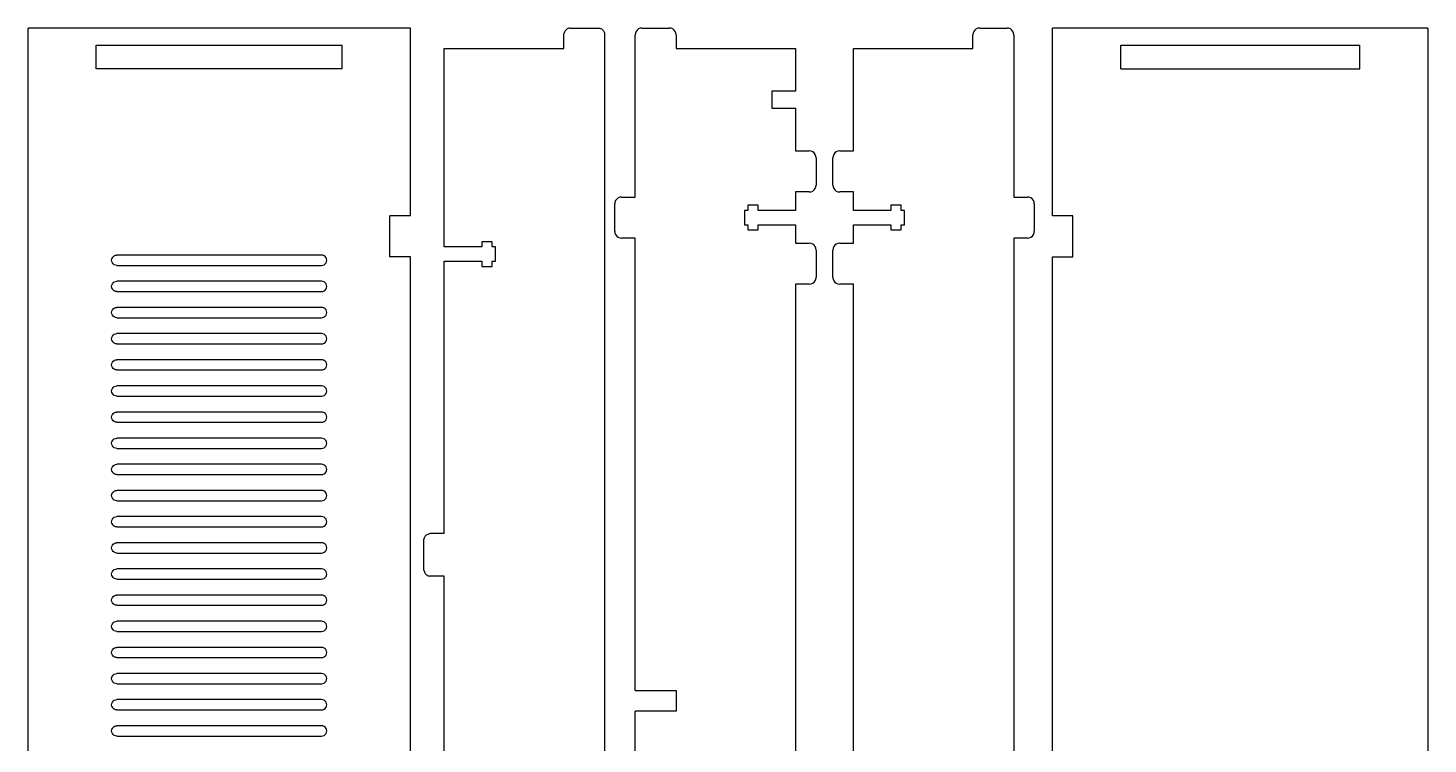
# Model space of a CAD drawing. Header units: metres. Extents: x 1790 to 2200, y -834 to -412.
# Drawn here: x 1790.3 to 2200.3, y -621.8 to -412.2 of the extents above; entities that cross this region are included whole.
import ezdxf

# ---------------------------------------------------------------- set-up
doc = ezdxf.new("R2010")
doc.units = ezdxf.units.M

msp = doc.modelspace()

# ---------------------------------------------------------------- linework, layer by layer
for p, q in [((1902.3, -412.2, 6), (1790.3, -412.2, 6)), ((1790.3, -810.7, 6), (1790.3, -412.2, 6)), ((1902.3, -467.2, 6), (1902.3, -412.2, 6)), ((2090.3, -467.2, 6), (2090.3, -412.2, 6)), ((2200.3, -412.2, 6), (2090.3, -412.2, 6)), ((2200.3, -412.2, 6), (2200.3, -833.7, 6)), ((1810.3, -424.2, 6), (1810.3, -417.2, 6)), ((1810.3, -417.2, 6), (1882.3, -417.2, 6)), ((1882.3, -424.2, 6), (1882.3, -417.2, 6)), ((2110.3, -417.2, 6), (2180.3, -417.2, 6)), ((2110.3, -424.2, 6), (2110.3, -417.2, 6)), ((2180.3, -424.2, 6), (2180.3, -417.2, 6)), ((1882.3, -424.2, 6), (1810.3, -424.2, 6)), ((2110.3, -424.2, 6), (2180.3, -424.2, 6)), ((1902.3, -467.2, 6), (1896.3, -467.2, 6)), ((1896.3, -479.2, 6), (1896.3, -467.2, 6)), ((2096.3, -467.2, 6), (2090.3, -467.2, 6)), ((2096.3, -479.2, 6), (2096.3, -467.2, 6)), ((1814.85, -479.81, 6), (1815, -479.45, 6)), ((1815, -479.45, 6), (1815.24, -479.14, 6)), ((1815.24, -479.14, 6), (1815.55, -478.9, 6)), ((1815.55, -478.9, 6), (1815.91, -478.75, 6)), ((1815.91, -478.75, 6), (1816.3, -478.7, 6)), ((1876.3, -478.7, 6), (1816.3, -478.7, 6)), ((1876.69, -478.75, 6), (1876.3, -478.7, 6)), ((1877.05, -478.9, 6), (1876.69, -478.75, 6)), ((1877.36, -479.14, 6), (1877.05, -478.9, 6)), ((1877.6, -479.45, 6), (1877.36, -479.14, 6)), ((1877.75, -479.81, 6), (1877.6, -479.45, 6)), ((1902.3, -479.2, 6), (1896.3, -479.2, 6)), ((1902.3, -726.7, 6), (1902.3, -479.2, 6)), ((2090.3, -726.7, 6), (2090.3, -479.2, 6)), ((2090.3, -479.2, 6), (2096.3, -479.2, 6)), ((1814.8, -480.2, 6), (1814.85, -479.81, 6)), ((1814.85, -480.59, 6), (1814.8, -480.2, 6)), ((1815, -480.95, 6), (1814.85, -480.59, 6)), ((1815.24, -481.26, 6), (1815, -480.95, 6)), ((1815.55, -481.5, 6), (1815.24, -481.26, 6)), ((1815.91, -481.65, 6), (1815.55, -481.5, 6)), ((1816.3, -481.7, 6), (1815.91, -481.65, 6)), ((1816.3, -481.7, 6), (1876.3, -481.7, 6)), ((1876.3, -481.7, 6), (1876.69, -481.65, 6)), ((1876.69, -481.65, 6), (1877.05, -481.5, 6)), ((1877.05, -481.5, 6), (1877.36, -481.26, 6)), ((1877.36, -481.26, 6), (1877.6, -480.95, 6)), ((1877.6, -480.95, 6), (1877.75, -480.59, 6)), ((1877.8, -480.2, 6), (1877.75, -479.81, 6)), ((1877.75, -480.59, 6), (1877.8, -480.2, 6)), ((1814.8, -487.86, 6), (1814.85, -487.47, 6)), ((1814.85, -488.24, 6), (1814.8, -487.86, 6)), ((1814.85, -487.47, 6), (1815, -487.11, 6)), ((1815, -487.11, 6), (1815.24, -486.79, 6)), ((1815.24, -486.79, 6), (1815.55, -486.56, 6)), ((1815.55, -486.56, 6), (1815.91, -486.41, 6)), ((1815.91, -486.41, 6), (1816.3, -486.36, 6)), ((1876.3, -486.36, 6), (1816.3, -486.36, 6)), ((1876.69, -486.41, 6), (1876.3, -486.36, 6)), ((1877.05, -486.56, 6), (1876.69, -486.41, 6)), ((1877.36, -486.79, 6), (1877.05, -486.56, 6)), ((1877.6, -487.11, 6), (1877.36, -486.79, 6)), ((1877.75, -487.47, 6), (1877.6, -487.11, 6)), ((1877.8, -487.86, 6), (1877.75, -487.47, 6)), ((1877.75, -488.24, 6), (1877.8, -487.86, 6)), ((1815, -488.61, 6), (1814.85, -488.24, 6)), ((1815.24, -488.92, 6), (1815, -488.61, 6)), ((1815.55, -489.15, 6), (1815.24, -488.92, 6)), ((1815.91, -489.3, 6), (1815.55, -489.15, 6)), ((1816.3, -489.36, 6), (1815.91, -489.3, 6)), ((1816.3, -489.36, 6), (1876.3, -489.36, 6)), ((1876.3, -489.36, 6), (1876.69, -489.3, 6)), ((1876.69, -489.3, 6), (1877.05, -489.15, 6)), ((1877.05, -489.15, 6), (1877.36, -488.92, 6)), ((1877.36, -488.92, 6), (1877.6, -488.61, 6)), ((1877.6, -488.61, 6), (1877.75, -488.24, 6)), ((1814.8, -495.51, 6), (1814.85, -495.12, 6)), ((1814.85, -495.9, 6), (1814.8, -495.51, 6)), ((1814.85, -495.12, 6), (1815, -494.76, 6)), ((1815, -496.26, 6), (1814.85, -495.9, 6)), ((1815, -494.76, 6), (1815.24, -494.45, 6)), ((1815.24, -494.45, 6), (1815.55, -494.21, 6)), ((1815.55, -494.21, 6), (1815.91, -494.06, 6)), ((1815.91, -494.06, 6), (1816.3, -494.01, 6)), ((1876.3, -494.01, 6), (1816.3, -494.01, 6)), ((1876.69, -494.06, 6), (1876.3, -494.01, 6)), ((1877.05, -494.21, 6), (1876.69, -494.06, 6)), ((1877.36, -494.45, 6), (1877.05, -494.21, 6)), ((1877.6, -494.76, 6), (1877.36, -494.45, 6)), ((1877.75, -495.12, 6), (1877.6, -494.76, 6)), ((1877.6, -496.26, 6), (1877.75, -495.9, 6)), ((1877.8, -495.51, 6), (1877.75, -495.12, 6)), ((1877.75, -495.9, 6), (1877.8, -495.51, 6)), ((1815.24, -496.57, 6), (1815, -496.26, 6)), ((1815.55, -496.81, 6), (1815.24, -496.57, 6)), ((1815.91, -496.96, 6), (1815.55, -496.81, 6)), ((1816.3, -497.01, 6), (1815.91, -496.96, 6)), ((1816.3, -497.01, 6), (1876.3, -497.01, 6)), ((1876.3, -497.01, 6), (1876.69, -496.96, 6)), ((1876.69, -496.96, 6), (1877.05, -496.81, 6)), ((1877.05, -496.81, 6), (1877.36, -496.57, 6)), ((1877.36, -496.57, 6), (1877.6, -496.26, 6)), ((1814.8, -503.17, 6), (1814.85, -502.78, 6)), ((1814.85, -503.55, 6), (1814.8, -503.17, 6)), ((1814.85, -502.78, 6), (1815, -502.42, 6)), ((1815, -503.92, 6), (1814.85, -503.55, 6)), ((1815, -502.42, 6), (1815.24, -502.11, 6)), ((1815.24, -504.23, 6), (1815, -503.92, 6)), ((1815.24, -502.11, 6), (1815.55, -501.87, 6)), ((1815.55, -504.47, 6), (1815.24, -504.23, 6)), ((1815.55, -501.87, 6), (1815.91, -501.72, 6)), ((1815.91, -501.72, 6), (1816.3, -501.67, 6)), ((1876.3, -501.67, 6), (1816.3, -501.67, 6)), ((1876.69, -501.72, 6), (1876.3, -501.67, 6)), ((1877.05, -501.87, 6), (1876.69, -501.72, 6)), ((1877.36, -502.11, 6), (1877.05, -501.87, 6)), ((1877.05, -504.47, 6), (1877.36, -504.23, 6)), ((1877.6, -502.42, 6), (1877.36, -502.11, 6)), ((1877.36, -504.23, 6), (1877.6, -503.92, 6)), ((1877.75, -502.78, 6), (1877.6, -502.42, 6)), ((1877.6, -503.92, 6), (1877.75, -503.55, 6)), ((1877.8, -503.17, 6), (1877.75, -502.78, 6)), ((1877.75, -503.55, 6), (1877.8, -503.17, 6)), ((1815.91, -504.62, 6), (1815.55, -504.47, 6)), ((1816.3, -504.67, 6), (1815.91, -504.62, 6)), ((1816.3, -504.67, 6), (1876.3, -504.67, 6)), ((1876.3, -504.67, 6), (1876.69, -504.62, 6)), ((1876.69, -504.62, 6), (1877.05, -504.47, 6)), ((1814.8, -510.82, 6), (1814.85, -510.43, 6)), ((1814.85, -511.21, 6), (1814.8, -510.82, 6)), ((1814.85, -510.43, 6), (1815, -510.07, 6)), ((1815, -511.57, 6), (1814.85, -511.21, 6)), ((1815, -510.07, 6), (1815.24, -509.76, 6)), ((1815.24, -511.88, 6), (1815, -511.57, 6)), ((1815.24, -509.76, 6), (1815.55, -509.52, 6)), ((1815.55, -512.12, 6), (1815.24, -511.88, 6)), ((1815.55, -509.52, 6), (1815.91, -509.37, 6)), ((1815.91, -512.27, 6), (1815.55, -512.12, 6)), ((1815.91, -509.37, 6), (1816.3, -509.32, 6)), ((1816.3, -512.32, 6), (1815.91, -512.27, 6)), ((1876.3, -509.32, 6), (1816.3, -509.32, 6)), ((1816.3, -512.32, 6), (1876.3, -512.32, 6)), ((1876.69, -509.37, 6), (1876.3, -509.32, 6)), ((1876.3, -512.32, 6), (1876.69, -512.27, 6)), ((1877.05, -509.52, 6), (1876.69, -509.37, 6)), ((1876.69, -512.27, 6), (1877.05, -512.12, 6)), ((1877.36, -509.76, 6), (1877.05, -509.52, 6)), ((1877.05, -512.12, 6), (1877.36, -511.88, 6)), ((1877.6, -510.07, 6), (1877.36, -509.76, 6)), ((1877.36, -511.88, 6), (1877.6, -511.57, 6)), ((1877.75, -510.43, 6), (1877.6, -510.07, 6)), ((1877.6, -511.57, 6), (1877.75, -511.21, 6)), ((1877.8, -510.82, 6), (1877.75, -510.43, 6)), ((1877.75, -511.21, 6), (1877.8, -510.82, 6)), ((1814.8, -518.48, 6), (1814.85, -518.09, 6)), ((1814.85, -518.87, 6), (1814.8, -518.48, 6)), ((1814.85, -518.09, 6), (1815, -517.73, 6)), ((1815, -519.23, 6), (1814.85, -518.87, 6)), ((1815, -517.73, 6), (1815.24, -517.42, 6)), ((1815.24, -519.54, 6), (1815, -519.23, 6)), ((1815.24, -517.42, 6), (1815.55, -517.18, 6)), ((1815.55, -519.78, 6), (1815.24, -519.54, 6)), ((1815.55, -517.18, 6), (1815.91, -517.03, 6)), ((1815.91, -519.93, 6), (1815.55, -519.78, 6)), ((1815.91, -517.03, 6), (1816.3, -516.98, 6)), ((1816.3, -519.98, 6), (1815.91, -519.93, 6)), ((1876.3, -516.98, 6), (1816.3, -516.98, 6)), ((1816.3, -519.98, 6), (1876.3, -519.98, 6)), ((1876.69, -517.03, 6), (1876.3, -516.98, 6)), ((1876.3, -519.98, 6), (1876.69, -519.93, 6)), ((1877.05, -517.18, 6), (1876.69, -517.03, 6)), ((1876.69, -519.93, 6), (1877.05, -519.78, 6)), ((1877.36, -517.42, 6), (1877.05, -517.18, 6)), ((1877.05, -519.78, 6), (1877.36, -519.54, 6)), ((1877.6, -517.73, 6), (1877.36, -517.42, 6)), ((1877.36, -519.54, 6), (1877.6, -519.23, 6)), ((1877.75, -518.09, 6), (1877.6, -517.73, 6)), ((1877.6, -519.23, 6), (1877.75, -518.87, 6)), ((1877.8, -518.48, 6), (1877.75, -518.09, 6)), ((1877.75, -518.87, 6), (1877.8, -518.48, 6)), ((1815.55, -524.83, 6), (1815.91, -524.68, 6)), ((1815.91, -524.68, 6), (1816.3, -524.63, 6)), ((1876.3, -524.63, 6), (1816.3, -524.63, 6)), ((1876.69, -524.68, 6), (1876.3, -524.63, 6)), ((1877.05, -524.83, 6), (1876.69, -524.68, 6)), ((1814.8, -526.13, 6), (1814.85, -525.74, 6)), ((1814.85, -526.52, 6), (1814.8, -526.13, 6)), ((1814.85, -525.74, 6), (1815, -525.38, 6)), ((1815, -526.88, 6), (1814.85, -526.52, 6)), ((1815, -525.38, 6), (1815.24, -525.07, 6)), ((1815.24, -527.19, 6), (1815, -526.88, 6)), ((1815.24, -525.07, 6), (1815.55, -524.83, 6)), ((1815.55, -527.43, 6), (1815.24, -527.19, 6)), ((1815.91, -527.58, 6), (1815.55, -527.43, 6)), ((1816.3, -527.63, 6), (1815.91, -527.58, 6)), ((1816.3, -527.63, 6), (1876.3, -527.63, 6)), ((1876.3, -527.63, 6), (1876.69, -527.58, 6)), ((1876.69, -527.58, 6), (1877.05, -527.43, 6)), ((1877.36, -525.07, 6), (1877.05, -524.83, 6)), ((1877.05, -527.43, 6), (1877.36, -527.19, 6)), ((1877.6, -525.38, 6), (1877.36, -525.07, 6)), ((1877.36, -527.19, 6), (1877.6, -526.88, 6)), ((1877.75, -525.74, 6), (1877.6, -525.38, 6)), ((1877.6, -526.88, 6), (1877.75, -526.52, 6)), ((1877.8, -526.13, 6), (1877.75, -525.74, 6)), ((1877.75, -526.52, 6), (1877.8, -526.13, 6)), ((1815, -533.04, 6), (1815.24, -532.73, 6)), ((1815.24, -532.73, 6), (1815.55, -532.49, 6)), ((1815.55, -532.49, 6), (1815.91, -532.34, 6)), ((1815.91, -532.34, 6), (1816.3, -532.29, 6)), ((1876.3, -532.29, 6), (1816.3, -532.29, 6)), ((1876.69, -532.34, 6), (1876.3, -532.29, 6)), ((1877.05, -532.49, 6), (1876.69, -532.34, 6)), ((1877.36, -532.73, 6), (1877.05, -532.49, 6)), ((1877.6, -533.04, 6), (1877.36, -532.73, 6)), ((1814.8, -533.79, 6), (1814.85, -533.4, 6)), ((1814.85, -534.18, 6), (1814.8, -533.79, 6)), ((1814.85, -533.4, 6), (1815, -533.04, 6)), ((1815, -534.54, 6), (1814.85, -534.18, 6)), ((1815.24, -534.85, 6), (1815, -534.54, 6)), ((1815.55, -535.09, 6), (1815.24, -534.85, 6)), ((1815.91, -535.24, 6), (1815.55, -535.09, 6)), ((1816.3, -535.29, 6), (1815.91, -535.24, 6)), ((1816.3, -535.29, 6), (1876.3, -535.29, 6)), ((1876.3, -535.29, 6), (1876.69, -535.24, 6)), ((1876.69, -535.24, 6), (1877.05, -535.09, 6)), ((1877.05, -535.09, 6), (1877.36, -534.85, 6)), ((1877.36, -534.85, 6), (1877.6, -534.54, 6)), ((1877.75, -533.4, 6), (1877.6, -533.04, 6)), ((1877.6, -534.54, 6), (1877.75, -534.18, 6)), ((1877.8, -533.79, 6), (1877.75, -533.4, 6)), ((1877.75, -534.18, 6), (1877.8, -533.79, 6)), ((1814.8, -541.44, 6), (1814.85, -541.06, 6)), ((1814.85, -541.06, 6), (1815, -540.69, 6)), ((1815, -540.69, 6), (1815.24, -540.38, 6)), ((1815.24, -540.38, 6), (1815.55, -540.15, 6)), ((1815.55, -540.15, 6), (1815.91, -540, 6)), ((1815.91, -540, 6), (1816.3, -539.94, 6)), ((1876.3, -539.94, 6), (1816.3, -539.94, 6)), ((1876.69, -540, 6), (1876.3, -539.94, 6)), ((1877.05, -540.15, 6), (1876.69, -540, 6)), ((1877.36, -540.38, 6), (1877.05, -540.15, 6)), ((1877.6, -540.69, 6), (1877.36, -540.38, 6)), ((1877.75, -541.06, 6), (1877.6, -540.69, 6)), ((1877.8, -541.44, 6), (1877.75, -541.06, 6)), ((1814.85, -541.83, 6), (1814.8, -541.44, 6)), ((1815, -542.19, 6), (1814.85, -541.83, 6)), ((1815.24, -542.5, 6), (1815, -542.19, 6)), ((1815.55, -542.74, 6), (1815.24, -542.5, 6)), ((1815.91, -542.89, 6), (1815.55, -542.74, 6)), ((1816.3, -542.94, 6), (1815.91, -542.89, 6)), ((1816.3, -542.94, 6), (1876.3, -542.94, 6)), ((1876.3, -542.94, 6), (1876.69, -542.89, 6)), ((1876.69, -542.89, 6), (1877.05, -542.74, 6)), ((1877.05, -542.74, 6), (1877.36, -542.5, 6)), ((1877.36, -542.5, 6), (1877.6, -542.19, 6)), ((1877.6, -542.19, 6), (1877.75, -541.83, 6)), ((1877.75, -541.83, 6), (1877.8, -541.44, 6)), ((1814.8, -549.1, 6), (1814.85, -548.71, 6)), ((1814.85, -549.49, 6), (1814.8, -549.1, 6)), ((1814.85, -548.71, 6), (1815, -548.35, 6)), ((1815, -548.35, 6), (1815.24, -548.04, 6)), ((1815.24, -548.04, 6), (1815.55, -547.8, 6)), ((1815.55, -547.8, 6), (1815.91, -547.65, 6)), ((1815.91, -547.65, 6), (1816.3, -547.6, 6)), ((1876.3, -547.6, 6), (1816.3, -547.6, 6)), ((1876.69, -547.65, 6), (1876.3, -547.6, 6)), ((1877.05, -547.8, 6), (1876.69, -547.65, 6)), ((1877.36, -548.04, 6), (1877.05, -547.8, 6)), ((1877.6, -548.35, 6), (1877.36, -548.04, 6)), ((1877.75, -548.71, 6), (1877.6, -548.35, 6)), ((1877.8, -549.1, 6), (1877.75, -548.71, 6)), ((1877.75, -549.49, 6), (1877.8, -549.1, 6)), ((1815, -549.85, 6), (1814.85, -549.49, 6)), ((1815.24, -550.16, 6), (1815, -549.85, 6)), ((1815.55, -550.4, 6), (1815.24, -550.16, 6)), ((1815.91, -550.55, 6), (1815.55, -550.4, 6)), ((1816.3, -550.6, 6), (1815.91, -550.55, 6)), ((1816.3, -550.6, 6), (1876.3, -550.6, 6)), ((1876.3, -550.6, 6), (1876.69, -550.55, 6)), ((1876.69, -550.55, 6), (1877.05, -550.4, 6)), ((1877.05, -550.4, 6), (1877.36, -550.16, 6)), ((1877.36, -550.16, 6), (1877.6, -549.85, 6)), ((1877.6, -549.85, 6), (1877.75, -549.49, 6)), ((1814.8, -556.76, 6), (1814.85, -556.37, 6)), ((1814.85, -557.14, 6), (1814.8, -556.76, 6)), ((1814.85, -556.37, 6), (1815, -556.01, 6)), ((1815, -557.51, 6), (1814.85, -557.14, 6)), ((1815, -556.01, 6), (1815.24, -555.69, 6)), ((1815.24, -557.82, 6), (1815, -557.51, 6)), ((1815.24, -555.69, 6), (1815.55, -555.46, 6)), ((1815.55, -555.46, 6), (1815.91, -555.31, 6)), ((1815.91, -555.31, 6), (1816.3, -555.26, 6)), ((1876.3, -555.26, 6), (1816.3, -555.26, 6)), ((1876.69, -555.31, 6), (1876.3, -555.26, 6)), ((1877.05, -555.46, 6), (1876.69, -555.31, 6)), ((1877.36, -555.69, 6), (1877.05, -555.46, 6)), ((1877.6, -556.01, 6), (1877.36, -555.69, 6)), ((1877.36, -557.82, 6), (1877.6, -557.51, 6)), ((1877.75, -556.37, 6), (1877.6, -556.01, 6)), ((1877.6, -557.51, 6), (1877.75, -557.14, 6)), ((1877.8, -556.76, 6), (1877.75, -556.37, 6)), ((1877.75, -557.14, 6), (1877.8, -556.76, 6)), ((1815.55, -558.05, 6), (1815.24, -557.82, 6)), ((1815.91, -558.2, 6), (1815.55, -558.05, 6)), ((1816.3, -558.26, 6), (1815.91, -558.2, 6)), ((1816.3, -558.26, 6), (1876.3, -558.26, 6)), ((1876.3, -558.26, 6), (1876.69, -558.2, 6)), ((1876.69, -558.2, 6), (1877.05, -558.05, 6)), ((1877.05, -558.05, 6), (1877.36, -557.82, 6)), ((1814.8, -564.41, 6), (1814.85, -564.02, 6)), ((1814.85, -564.8, 6), (1814.8, -564.41, 6)), ((1814.85, -564.02, 6), (1815, -563.66, 6)), ((1815, -565.16, 6), (1814.85, -564.8, 6)), ((1815, -563.66, 6), (1815.24, -563.35, 6)), ((1815.24, -565.47, 6), (1815, -565.16, 6)), ((1815.24, -563.35, 6), (1815.55, -563.11, 6)), ((1815.55, -565.71, 6), (1815.24, -565.47, 6)), ((1815.55, -563.11, 6), (1815.91, -562.96, 6)), ((1815.91, -565.86, 6), (1815.55, -565.71, 6)), ((1815.91, -562.96, 6), (1816.3, -562.91, 6)), ((1876.3, -562.91, 6), (1816.3, -562.91, 6)), ((1876.69, -562.96, 6), (1876.3, -562.91, 6)), ((1877.05, -563.11, 6), (1876.69, -562.96, 6)), ((1876.69, -565.86, 6), (1877.05, -565.71, 6)), ((1877.36, -563.35, 6), (1877.05, -563.11, 6)), ((1877.05, -565.71, 6), (1877.36, -565.47, 6)), ((1877.6, -563.66, 6), (1877.36, -563.35, 6)), ((1877.36, -565.47, 6), (1877.6, -565.16, 6)), ((1877.75, -564.02, 6), (1877.6, -563.66, 6)), ((1877.6, -565.16, 6), (1877.75, -564.8, 6)), ((1877.8, -564.41, 6), (1877.75, -564.02, 6)), ((1877.75, -564.8, 6), (1877.8, -564.41, 6)), ((1816.3, -565.91, 6), (1815.91, -565.86, 6)), ((1816.3, -565.91, 6), (1876.3, -565.91, 6)), ((1876.3, -565.91, 6), (1876.69, -565.86, 6)), ((1814.8, -572.07, 6), (1814.85, -571.68, 6)), ((1814.85, -572.45, 6), (1814.8, -572.07, 6)), ((1814.85, -571.68, 6), (1815, -571.32, 6)), ((1815, -572.82, 6), (1814.85, -572.45, 6)), ((1815, -571.32, 6), (1815.24, -571.01, 6)), ((1815.24, -573.13, 6), (1815, -572.82, 6)), ((1815.24, -571.01, 6), (1815.55, -570.77, 6)), ((1815.55, -573.37, 6), (1815.24, -573.13, 6)), ((1815.55, -570.77, 6), (1815.91, -570.62, 6)), ((1815.91, -573.52, 6), (1815.55, -573.37, 6)), ((1815.91, -570.62, 6), (1816.3, -570.57, 6)), ((1816.3, -573.57, 6), (1815.91, -573.52, 6)), ((1876.3, -570.57, 6), (1816.3, -570.57, 6)), ((1816.3, -573.57, 6), (1876.3, -573.57, 6)), ((1876.69, -570.62, 6), (1876.3, -570.57, 6)), ((1876.3, -573.57, 6), (1876.69, -573.52, 6)), ((1877.05, -570.77, 6), (1876.69, -570.62, 6)), ((1876.69, -573.52, 6), (1877.05, -573.37, 6)), ((1877.36, -571.01, 6), (1877.05, -570.77, 6)), ((1877.05, -573.37, 6), (1877.36, -573.13, 6)), ((1877.6, -571.32, 6), (1877.36, -571.01, 6)), ((1877.36, -573.13, 6), (1877.6, -572.82, 6)), ((1877.75, -571.68, 6), (1877.6, -571.32, 6)), ((1877.6, -572.82, 6), (1877.75, -572.45, 6)), ((1877.8, -572.07, 6), (1877.75, -571.68, 6)), ((1877.75, -572.45, 6), (1877.8, -572.07, 6)), ((1814.8, -579.72, 6), (1814.85, -579.33, 6)), ((1814.85, -580.11, 6), (1814.8, -579.72, 6)), ((1814.85, -579.33, 6), (1815, -578.97, 6)), ((1815, -580.47, 6), (1814.85, -580.11, 6)), ((1815, -578.97, 6), (1815.24, -578.66, 6)), ((1815.24, -580.78, 6), (1815, -580.47, 6)), ((1815.24, -578.66, 6), (1815.55, -578.42, 6)), ((1815.55, -581.02, 6), (1815.24, -580.78, 6)), ((1815.55, -578.42, 6), (1815.91, -578.27, 6)), ((1815.91, -581.17, 6), (1815.55, -581.02, 6)), ((1815.91, -578.27, 6), (1816.3, -578.22, 6)), ((1816.3, -581.22, 6), (1815.91, -581.17, 6)), ((1876.3, -578.22, 6), (1816.3, -578.22, 6)), ((1816.3, -581.22, 6), (1876.3, -581.22, 6)), ((1876.69, -578.27, 6), (1876.3, -578.22, 6)), ((1876.3, -581.22, 6), (1876.69, -581.17, 6)), ((1877.05, -578.42, 6), (1876.69, -578.27, 6)), ((1876.69, -581.17, 6), (1877.05, -581.02, 6)), ((1877.36, -578.66, 6), (1877.05, -578.42, 6)), ((1877.05, -581.02, 6), (1877.36, -580.78, 6)), ((1877.6, -578.97, 6), (1877.36, -578.66, 6)), ((1877.36, -580.78, 6), (1877.6, -580.47, 6)), ((1877.75, -579.33, 6), (1877.6, -578.97, 6)), ((1877.6, -580.47, 6), (1877.75, -580.11, 6)), ((1877.8, -579.72, 6), (1877.75, -579.33, 6)), ((1877.75, -580.11, 6), (1877.8, -579.72, 6)), ((1815.24, -586.32, 6), (1815.55, -586.08, 6)), ((1815.55, -586.08, 6), (1815.91, -585.93, 6)), ((1815.91, -585.93, 6), (1816.3, -585.88, 6)), ((1876.3, -585.88, 6), (1816.3, -585.88, 6)), ((1876.69, -585.93, 6), (1876.3, -585.88, 6)), ((1877.05, -586.08, 6), (1876.69, -585.93, 6)), ((1877.36, -586.32, 6), (1877.05, -586.08, 6)), ((1814.8, -587.38, 6), (1814.85, -586.99, 6)), ((1814.85, -587.77, 6), (1814.8, -587.38, 6)), ((1814.85, -586.99, 6), (1815, -586.63, 6)), ((1815, -588.13, 6), (1814.85, -587.77, 6)), ((1815, -586.63, 6), (1815.24, -586.32, 6)), ((1815.24, -588.44, 6), (1815, -588.13, 6)), ((1815.55, -588.68, 6), (1815.24, -588.44, 6)), ((1815.91, -588.83, 6), (1815.55, -588.68, 6)), ((1816.3, -588.88, 6), (1815.91, -588.83, 6)), ((1816.3, -588.88, 6), (1876.3, -588.88, 6)), ((1876.3, -588.88, 6), (1876.69, -588.83, 6)), ((1876.69, -588.83, 6), (1877.05, -588.68, 6)), ((1877.05, -588.68, 6), (1877.36, -588.44, 6)), ((1877.6, -586.63, 6), (1877.36, -586.32, 6)), ((1877.36, -588.44, 6), (1877.6, -588.13, 6)), ((1877.75, -586.99, 6), (1877.6, -586.63, 6)), ((1877.6, -588.13, 6), (1877.75, -587.77, 6)), ((1877.8, -587.38, 6), (1877.75, -586.99, 6)), ((1877.75, -587.77, 6), (1877.8, -587.38, 6)), ((1814.85, -594.64, 6), (1815, -594.28, 6)), ((1815, -594.28, 6), (1815.24, -593.97, 6)), ((1815.24, -593.97, 6), (1815.55, -593.73, 6)), ((1815.55, -593.73, 6), (1815.91, -593.58, 6)), ((1815.91, -593.58, 6), (1816.3, -593.53, 6)), ((1876.3, -593.53, 6), (1816.3, -593.53, 6)), ((1876.69, -593.58, 6), (1876.3, -593.53, 6)), ((1877.05, -593.73, 6), (1876.69, -593.58, 6)), ((1877.36, -593.97, 6), (1877.05, -593.73, 6)), ((1877.6, -594.28, 6), (1877.36, -593.97, 6)), ((1877.75, -594.64, 6), (1877.6, -594.28, 6)), ((1814.8, -595.03, 6), (1814.85, -594.64, 6)), ((1814.85, -595.42, 6), (1814.8, -595.03, 6)), ((1815, -595.78, 6), (1814.85, -595.42, 6)), ((1815.24, -596.09, 6), (1815, -595.78, 6)), ((1815.55, -596.33, 6), (1815.24, -596.09, 6)), ((1815.91, -596.48, 6), (1815.55, -596.33, 6)), ((1816.3, -596.53, 6), (1815.91, -596.48, 6)), ((1816.3, -596.53, 6), (1876.3, -596.53, 6)), ((1876.3, -596.53, 6), (1876.69, -596.48, 6)), ((1876.69, -596.48, 6), (1877.05, -596.33, 6)), ((1877.05, -596.33, 6), (1877.36, -596.09, 6)), ((1877.36, -596.09, 6), (1877.6, -595.78, 6)), ((1877.6, -595.78, 6), (1877.75, -595.42, 6)), ((1877.8, -595.03, 6), (1877.75, -594.64, 6)), ((1877.75, -595.42, 6), (1877.8, -595.03, 6)), ((1814.8, -602.69, 6), (1814.85, -602.3, 6)), ((1814.85, -603.08, 6), (1814.8, -602.69, 6)), ((1814.85, -602.3, 6), (1815, -601.94, 6)), ((1815, -601.94, 6), (1815.24, -601.63, 6)), ((1815.24, -601.63, 6), (1815.55, -601.39, 6)), ((1815.55, -601.39, 6), (1815.91, -601.24, 6)), ((1815.91, -601.24, 6), (1816.3, -601.19, 6)), ((1876.3, -601.19, 6), (1816.3, -601.19, 6)), ((1876.69, -601.24, 6), (1876.3, -601.19, 6)), ((1877.05, -601.39, 6), (1876.69, -601.24, 6)), ((1877.36, -601.63, 6), (1877.05, -601.39, 6)), ((1877.6, -601.94, 6), (1877.36, -601.63, 6)), ((1877.75, -602.3, 6), (1877.6, -601.94, 6)), ((1877.8, -602.69, 6), (1877.75, -602.3, 6)), ((1877.75, -603.08, 6), (1877.8, -602.69, 6)), ((1815, -603.44, 6), (1814.85, -603.08, 6)), ((1815.24, -603.75, 6), (1815, -603.44, 6)), ((1815.55, -603.99, 6), (1815.24, -603.75, 6)), ((1815.91, -604.14, 6), (1815.55, -603.99, 6)), ((1816.3, -604.19, 6), (1815.91, -604.14, 6)), ((1816.3, -604.19, 6), (1876.3, -604.19, 6)), ((1876.3, -604.19, 6), (1876.69, -604.14, 6)), ((1876.69, -604.14, 6), (1877.05, -603.99, 6)), ((1877.05, -603.99, 6), (1877.36, -603.75, 6)), ((1877.36, -603.75, 6), (1877.6, -603.44, 6)), ((1877.6, -603.44, 6), (1877.75, -603.08, 6)), ((1814.8, -610.34, 6), (1814.85, -609.96, 6)), ((1814.85, -610.73, 6), (1814.8, -610.34, 6)), ((1814.85, -609.96, 6), (1815, -609.59, 6)), ((1815, -611.09, 6), (1814.85, -610.73, 6)), ((1815, -609.59, 6), (1815.24, -609.28, 6)), ((1815.24, -609.28, 6), (1815.55, -609.04, 6)), ((1815.55, -609.04, 6), (1815.91, -608.9, 6)), ((1815.91, -608.9, 6), (1816.3, -608.84, 6)), ((1876.3, -608.84, 6), (1816.3, -608.84, 6)), ((1876.69, -608.9, 6), (1876.3, -608.84, 6)), ((1877.05, -609.04, 6), (1876.69, -608.9, 6)), ((1877.36, -609.28, 6), (1877.05, -609.04, 6)), ((1877.6, -609.59, 6), (1877.36, -609.28, 6)), ((1877.75, -609.96, 6), (1877.6, -609.59, 6)), ((1877.6, -611.09, 6), (1877.75, -610.73, 6)), ((1877.8, -610.34, 6), (1877.75, -609.96, 6)), ((1877.75, -610.73, 6), (1877.8, -610.34, 6)), ((1815.24, -611.4, 6), (1815, -611.09, 6)), ((1815.55, -611.64, 6), (1815.24, -611.4, 6)), ((1815.91, -611.79, 6), (1815.55, -611.64, 6)), ((1816.3, -611.84, 6), (1815.91, -611.79, 6)), ((1816.3, -611.84, 6), (1876.3, -611.84, 6)), ((1876.3, -611.84, 6), (1876.69, -611.79, 6)), ((1876.69, -611.79, 6), (1877.05, -611.64, 6)), ((1877.05, -611.64, 6), (1877.36, -611.4, 6)), ((1877.36, -611.4, 6), (1877.6, -611.09, 6)), ((1814.8, -618, 6), (1814.85, -617.61, 6)), ((1814.85, -618.39, 6), (1814.8, -618, 6)), ((1814.85, -617.61, 6), (1815, -617.25, 6)), ((1815, -618.75, 6), (1814.85, -618.39, 6)), ((1815, -617.25, 6), (1815.24, -616.94, 6)), ((1815.24, -619.06, 6), (1815, -618.75, 6)), ((1815.24, -616.94, 6), (1815.55, -616.7, 6)), ((1815.55, -619.3, 6), (1815.24, -619.06, 6)), ((1815.55, -616.7, 6), (1815.91, -616.55, 6)), ((1815.91, -616.55, 6), (1816.3, -616.5, 6)), ((1876.3, -616.5, 6), (1816.3, -616.5, 6)), ((1876.69, -616.55, 6), (1876.3, -616.5, 6)), ((1877.05, -616.7, 6), (1876.69, -616.55, 6)), ((1877.36, -616.94, 6), (1877.05, -616.7, 6)), ((1877.05, -619.3, 6), (1877.36, -619.06, 6)), ((1877.6, -617.25, 6), (1877.36, -616.94, 6)), ((1877.36, -619.06, 6), (1877.6, -618.75, 6)), ((1877.75, -617.61, 6), (1877.6, -617.25, 6)), ((1877.6, -618.75, 6), (1877.75, -618.39, 6)), ((1877.8, -618, 6), (1877.75, -617.61, 6)), ((1877.75, -618.39, 6), (1877.8, -618, 6)), ((1815.91, -619.45, 6), (1815.55, -619.3, 6)), ((1816.3, -619.5, 6), (1815.91, -619.45, 6)), ((1816.3, -619.5, 6), (1876.3, -619.5, 6)), ((1876.3, -619.5, 6), (1876.69, -619.45, 6)), ((1876.69, -619.45, 6), (1877.05, -619.3, 6))]:
    msp.add_line(p, q)
at = {"layer": '1'}
for p, q in [((1968.18, -413.68, 6), (1968.11, -414.2, 6)), ((1968.38, -413.2, 6), (1968.18, -413.68, 6)), ((1968.7, -412.79, 6), (1968.38, -413.2, 6)), ((1969.11, -412.47, 6), (1968.7, -412.79, 6)), ((1969.6, -412.27, 6), (1969.11, -412.47, 6)), ((1970.11, -412.2, 6), (1969.6, -412.27, 6)), ((1970.11, -412.2, 6), (1978.11, -412.2, 6)), ((1978.63, -412.27, 6), (1978.11, -412.2, 6)), ((1979.11, -412.47, 6), (1978.63, -412.27, 6)), ((1979.53, -412.79, 6), (1979.11, -412.47, 6)), ((1979.85, -413.2, 6), (1979.53, -412.79, 6)), ((1980.05, -413.68, 6), (1979.85, -413.2, 6)), ((1980.11, -414.2, 6), (1980.05, -413.68, 6)), ((1968.11, -461.7, 6), (1968.11, -414.2, 6)), ((1980.11, -414.2, 6), (1980.11, -418.2, 6)), ((1980.11, -418.2, 6), (2015.11, -418.2, 6)), ((2015.11, -418.2, 6), (2015.11, -430.7, 6)), ((2015.11, -430.7, 6), (2008.11, -430.7, 6)), ((2008.11, -430.7, 6), (2008.11, -435.7, 6)), ((2008.11, -435.7, 6), (2015.11, -435.7, 6)), ((2015.11, -435.7, 6), (2015.11, -448.2, 6)), ((2015.11, -448.2, 6), (2017.11, -448.2, 6)), ((2017.11, -448.2, 6), (2019.11, -448.2, 6)), ((2019.63, -448.27, 6), (2019.11, -448.2, 6)), ((2020.11, -448.47, 6), (2019.63, -448.27, 6)), ((2020.53, -448.79, 6), (2020.11, -448.47, 6)), ((2020.85, -449.2, 6), (2020.53, -448.79, 6)), ((2021.05, -449.68, 6), (2020.85, -449.2, 6)), ((2021.11, -450.2, 6), (2021.05, -449.68, 6)), ((2021.11, -450.2, 6), (2021.11, -458.2, 6)), ((2020.53, -459.61, 6), (2020.85, -459.2, 6)), ((2020.85, -459.2, 6), (2021.05, -458.72, 6)), ((2021.05, -458.72, 6), (2021.11, -458.2, 6)), ((1962.18, -463.18, 6), (1962.11, -463.7, 6)), ((1962.38, -462.7, 6), (1962.18, -463.18, 6)), ((1962.7, -462.29, 6), (1962.38, -462.7, 6)), ((1963.11, -461.97, 6), (1962.7, -462.29, 6)), ((1963.6, -461.77, 6), (1963.11, -461.97, 6)), ((1964.11, -461.7, 6), (1963.6, -461.77, 6)), ((1964.11, -461.7, 6), (1968.11, -461.7, 6)), ((2015.11, -460.2, 6), (2015.11, -465.6, 6)), ((2017.11, -460.2, 6), (2015.11, -460.2, 6)), ((2019.11, -460.2, 6), (2017.11, -460.2, 6)), ((2019.11, -460.2, 6), (2019.63, -460.13, 6)), ((2019.63, -460.13, 6), (2020.11, -459.93, 6)), ((2020.11, -459.93, 6), (2020.53, -459.61, 6)), ((1962.11, -471.7, 6), (1962.11, -463.7, 6)), ((2001.11, -465.6, 6), (2000.11, -465.6, 6)), ((2000.11, -465.6, 6), (2000.11, -469.8, 6)), ((2001.11, -464.1, 6), (2001.11, -465.6, 6)), ((2004.11, -464.1, 6), (2001.11, -464.1, 6)), ((2004.11, -465.6, 6), (2004.11, -464.1, 6)), ((2015.11, -465.6, 6), (2004.11, -465.6, 6)), ((2000.11, -469.8, 6), (2001.11, -469.8, 6)), ((2001.11, -469.8, 6), (2001.11, -471.3, 6)), ((2001.11, -471.3, 6), (2004.11, -471.3, 6)), ((2004.11, -469.8, 6), (2015.11, -469.8, 6)), ((2004.11, -471.3, 6), (2004.11, -469.8, 6)), ((2015.11, -469.8, 6), (2015.11, -475.2, 6)), ((1962.11, -471.7, 6), (1962.18, -472.22, 6)), ((1962.18, -472.22, 6), (1962.38, -472.7, 6)), ((1962.38, -472.7, 6), (1962.7, -473.11, 6)), ((1962.7, -473.11, 6), (1963.11, -473.43, 6)), ((1963.11, -473.43, 6), (1963.6, -473.63, 6)), ((1963.6, -473.63, 6), (1964.11, -473.7, 6)), ((1968.11, -473.7, 6), (1964.11, -473.7, 6)), ((1968.11, -606.2, 6), (1968.11, -473.7, 6)), ((2015.11, -475.2, 6), (2017.11, -475.2, 6)), ((2017.11, -475.2, 6), (2019.11, -475.2, 6)), ((2019.63, -475.27, 6), (2019.11, -475.2, 6)), ((2020.11, -475.47, 6), (2019.63, -475.27, 6)), ((2020.53, -475.79, 6), (2020.11, -475.47, 6)), ((2020.85, -476.2, 6), (2020.53, -475.79, 6)), ((2021.05, -476.68, 6), (2020.85, -476.2, 6)), ((2021.11, -477.2, 6), (2021.05, -476.68, 6)), ((2021.11, -477.2, 6), (2021.11, -485.2, 6)), ((2015.11, -487.2, 6), (2015.11, -649.2, 6)), ((2017.11, -487.2, 6), (2015.11, -487.2, 6)), ((2019.11, -487.2, 6), (2017.11, -487.2, 6)), ((2019.11, -487.2, 6), (2019.63, -487.13, 6)), ((2019.63, -487.13, 6), (2020.11, -486.93, 6)), ((2020.11, -486.93, 6), (2020.53, -486.61, 6)), ((2020.53, -486.61, 6), (2020.85, -486.2, 6)), ((2020.85, -486.2, 6), (2021.05, -485.72, 6)), ((2021.05, -485.72, 6), (2021.11, -485.2, 6)), ((1968.11, -606.2, 6), (1980.11, -606.2, 6)), ((1980.11, -606.2, 6), (1980.11, -612.2, 6)), ((1968.11, -718.2, 6), (1968.11, -612.2, 6)), ((1980.11, -612.2, 6), (1968.11, -612.2, 6))]:
    msp.add_line(p, q, dxfattribs=at)
at = {"layer": '2'}
for p, q in [((1947.21, -414.2, 6), (1947.23, -413.94, 6)), ((1947.28, -413.68, 6), (1947.23, -413.94, 6)), ((1947.37, -413.43, 6), (1947.28, -413.68, 6)), ((1947.48, -413.2, 6), (1947.37, -413.43, 6)), ((1947.63, -412.98, 6), (1947.48, -413.2, 6)), ((1947.8, -412.79, 6), (1947.63, -412.98, 6)), ((1948, -412.61, 6), (1947.8, -412.79, 6)), ((1948.21, -412.47, 6), (1948, -412.61, 6)), ((1948.45, -412.35, 6), (1948.21, -412.47, 6)), ((1948.7, -412.27, 6), (1948.45, -412.35, 6)), ((1948.95, -412.22, 6), (1948.7, -412.27, 6)), ((1948.95, -412.22, 6), (1949.21, -412.2, 6)), ((1949.21, -412.2, 6), (1957.21, -412.2, 6)), ((1957.21, -412.2, 6), (1957.48, -412.22, 6)), ((1957.48, -412.22, 6), (1957.73, -412.27, 6)), ((1957.73, -412.27, 6), (1957.98, -412.35, 6)), ((1957.98, -412.35, 6), (1958.21, -412.47, 6)), ((1958.21, -412.47, 6), (1958.43, -412.61, 6)), ((1958.43, -412.61, 6), (1958.63, -412.79, 6)), ((1958.63, -412.79, 6), (1958.8, -412.98, 6)), ((1958.8, -412.98, 6), (1958.95, -413.2, 6)), ((1958.95, -413.2, 6), (1959.06, -413.43, 6)), ((1959.06, -413.43, 6), (1959.15, -413.68, 6)), ((1959.15, -413.68, 6), (1959.2, -413.94, 6)), ((1959.21, -414.2, 6), (1959.2, -413.94, 6)), ((1912.21, -476.3, 6), (1912.21, -418.2, 6)), ((1912.21, -418.2, 6), (1947.21, -418.2, 6)), ((1947.21, -418.2, 6), (1947.21, -414.2, 6)), ((1959.21, -665.7, 6), (1959.21, -414.2, 6)), ((1926.21, -474.8, 6), (1923.21, -474.8, 6)), ((1923.21, -474.8, 6), (1923.21, -476.3, 6)), ((1926.21, -476.3, 6), (1926.21, -474.8, 6)), ((1923.21, -476.3, 6), (1912.21, -476.3, 6)), ((1927.21, -476.3, 6), (1926.21, -476.3, 6)), ((1927.21, -480.5, 6), (1927.21, -476.3, 6)), ((1912.21, -560.2, 6), (1912.21, -480.5, 6)), ((1912.21, -480.5, 6), (1923.21, -480.5, 6)), ((1923.21, -480.5, 6), (1923.21, -482, 6)), ((1923.21, -482, 6), (1926.21, -482, 6)), ((1926.21, -482, 6), (1926.21, -480.5, 6)), ((1926.21, -480.5, 6), (1927.21, -480.5, 6)), ((1906.23, -561.94, 6), (1906.28, -561.68, 6)), ((1906.28, -561.68, 6), (1906.37, -561.43, 6)), ((1906.37, -561.43, 6), (1906.48, -561.2, 6)), ((1906.48, -561.2, 6), (1906.63, -560.98, 6)), ((1906.63, -560.98, 6), (1906.8, -560.79, 6)), ((1906.8, -560.79, 6), (1907, -560.61, 6)), ((1907, -560.61, 6), (1907.21, -560.47, 6)), ((1907.21, -560.47, 6), (1907.45, -560.35, 6)), ((1907.45, -560.35, 6), (1907.7, -560.27, 6)), ((1907.7, -560.27, 6), (1907.95, -560.22, 6)), ((1908.21, -560.2, 6), (1907.95, -560.22, 6)), ((1912.21, -560.2, 6), (1908.21, -560.2, 6)), ((1906.21, -562.2, 6), (1906.23, -561.94, 6)), ((1906.21, -570.7, 6), (1906.21, -562.2, 6)), ((1906.23, -570.96, 6), (1906.21, -570.7, 6)), ((1906.23, -570.96, 6), (1906.28, -571.22, 6)), ((1906.28, -571.22, 6), (1906.37, -571.47, 6)), ((1906.37, -571.47, 6), (1906.48, -571.7, 6)), ((1906.48, -571.7, 6), (1906.63, -571.92, 6)), ((1906.63, -571.92, 6), (1906.8, -572.11, 6)), ((1906.8, -572.11, 6), (1907, -572.29, 6)), ((1907, -572.29, 6), (1907.21, -572.43, 6)), ((1907.21, -572.43, 6), (1907.45, -572.55, 6)), ((1907.45, -572.55, 6), (1907.7, -572.63, 6)), ((1907.7, -572.63, 6), (1907.95, -572.68, 6)), ((1908.21, -572.7, 6), (1907.95, -572.68, 6)), ((1912.21, -572.7, 6), (1908.21, -572.7, 6)), ((1912.21, -624.7, 6), (1912.21, -572.7, 6))]:
    msp.add_line(p, q, dxfattribs=at)
at = {"layer": '3'}
for p, q in [((2067.08, -413.68, 6), (2067.01, -414.2, 6)), ((2067.28, -413.2, 6), (2067.08, -413.68, 6)), ((2067.6, -412.79, 6), (2067.28, -413.2, 6)), ((2068.01, -412.47, 6), (2067.6, -412.79, 6)), ((2068.5, -412.27, 6), (2068.01, -412.47, 6)), ((2069.01, -412.2, 6), (2068.5, -412.27, 6)), ((2069.01, -412.2, 6), (2077.01, -412.2, 6)), ((2077.53, -412.27, 6), (2077.01, -412.2, 6)), ((2078.01, -412.47, 6), (2077.53, -412.27, 6)), ((2078.43, -412.79, 6), (2078.01, -412.47, 6)), ((2078.75, -413.2, 6), (2078.43, -412.79, 6)), ((2078.95, -413.68, 6), (2078.75, -413.2, 6)), ((2079.01, -414.2, 6), (2078.95, -413.68, 6)), ((2032.01, -418.2, 6), (2067.01, -418.2, 6)), ((2032.01, -448.2, 6), (2032.01, -418.2, 6)), ((2067.01, -418.2, 6), (2067.01, -414.2, 6)), ((2079.01, -414.2, 6), (2079.01, -461.7, 6)), ((2026.08, -449.68, 6), (2026.01, -450.2, 6)), ((2026.01, -458.2, 6), (2026.01, -450.2, 6)), ((2026.28, -449.2, 6), (2026.08, -449.68, 6)), ((2026.6, -448.79, 6), (2026.28, -449.2, 6)), ((2027.01, -448.47, 6), (2026.6, -448.79, 6)), ((2027.5, -448.27, 6), (2027.01, -448.47, 6)), ((2028.01, -448.2, 6), (2027.5, -448.27, 6)), ((2028.01, -448.2, 6), (2030.01, -448.2, 6)), ((2030.01, -448.2, 6), (2032.01, -448.2, 6)), ((2026.01, -458.2, 6), (2026.08, -458.72, 6)), ((2026.08, -458.72, 6), (2026.28, -459.2, 6)), ((2026.28, -459.2, 6), (2026.6, -459.61, 6)), ((2026.6, -459.61, 6), (2027.01, -459.93, 6)), ((2027.01, -459.93, 6), (2027.5, -460.13, 6)), ((2027.5, -460.13, 6), (2028.01, -460.2, 6)), ((2030.01, -460.2, 6), (2028.01, -460.2, 6)), ((2032.01, -460.2, 6), (2030.01, -460.2, 6)), ((2032.01, -465.6, 6), (2032.01, -460.2, 6)), ((2079.01, -461.7, 6), (2083.01, -461.7, 6)), ((2083.53, -461.77, 6), (2083.01, -461.7, 6)), ((2084.01, -461.97, 6), (2083.53, -461.77, 6)), ((2084.43, -462.29, 6), (2084.01, -461.97, 6)), ((2084.75, -462.7, 6), (2084.43, -462.29, 6)), ((2084.95, -463.18, 6), (2084.75, -462.7, 6)), ((2085.01, -463.7, 6), (2084.95, -463.18, 6)), ((2043.01, -465.6, 6), (2032.01, -465.6, 6)), ((2043.01, -464.1, 6), (2043.01, -465.6, 6)), ((2046.01, -464.1, 6), (2043.01, -464.1, 6)), ((2046.01, -465.6, 6), (2046.01, -464.1, 6)), ((2047.01, -465.6, 6), (2046.01, -465.6, 6)), ((2047.01, -469.8, 6), (2047.01, -465.6, 6)), ((2085.01, -463.7, 6), (2085.01, -471.7, 6)), ((2032.01, -469.8, 6), (2043.01, -469.8, 6)), ((2032.01, -475.2, 6), (2032.01, -469.8, 6)), ((2043.01, -469.8, 6), (2043.01, -471.3, 6)), ((2043.01, -471.3, 6), (2046.01, -471.3, 6)), ((2046.01, -469.8, 6), (2047.01, -469.8, 6)), ((2046.01, -471.3, 6), (2046.01, -469.8, 6)), ((2027.01, -475.47, 6), (2026.6, -475.79, 6)), ((2027.5, -475.27, 6), (2027.01, -475.47, 6)), ((2028.01, -475.2, 6), (2027.5, -475.27, 6)), ((2028.01, -475.2, 6), (2030.01, -475.2, 6)), ((2030.01, -475.2, 6), (2032.01, -475.2, 6)), ((2079.01, -473.7, 6), (2079.01, -662.7, 6)), ((2083.01, -473.7, 6), (2079.01, -473.7, 6)), ((2083.01, -473.7, 6), (2083.53, -473.63, 6)), ((2083.53, -473.63, 6), (2084.01, -473.43, 6)), ((2084.01, -473.43, 6), (2084.43, -473.11, 6)), ((2084.43, -473.11, 6), (2084.75, -472.7, 6)), ((2084.75, -472.7, 6), (2084.95, -472.22, 6)), ((2084.95, -472.22, 6), (2085.01, -471.7, 6)), ((2026.08, -476.68, 6), (2026.01, -477.2, 6)), ((2026.01, -485.2, 6), (2026.01, -477.2, 6)), ((2026.28, -476.2, 6), (2026.08, -476.68, 6)), ((2026.6, -475.79, 6), (2026.28, -476.2, 6)), ((2026.01, -485.2, 6), (2026.08, -485.72, 6)), ((2026.08, -485.72, 6), (2026.28, -486.2, 6)), ((2026.28, -486.2, 6), (2026.6, -486.61, 6)), ((2026.6, -486.61, 6), (2027.01, -486.93, 6)), ((2027.01, -486.93, 6), (2027.5, -487.13, 6)), ((2027.5, -487.13, 6), (2028.01, -487.2, 6)), ((2030.01, -487.2, 6), (2028.01, -487.2, 6)), ((2032.01, -487.2, 6), (2030.01, -487.2, 6)), ((2032.01, -649.2, 6), (2032.01, -487.2, 6))]:
    msp.add_line(p, q, dxfattribs=at)

doc.saveas('drawing.dxf')
